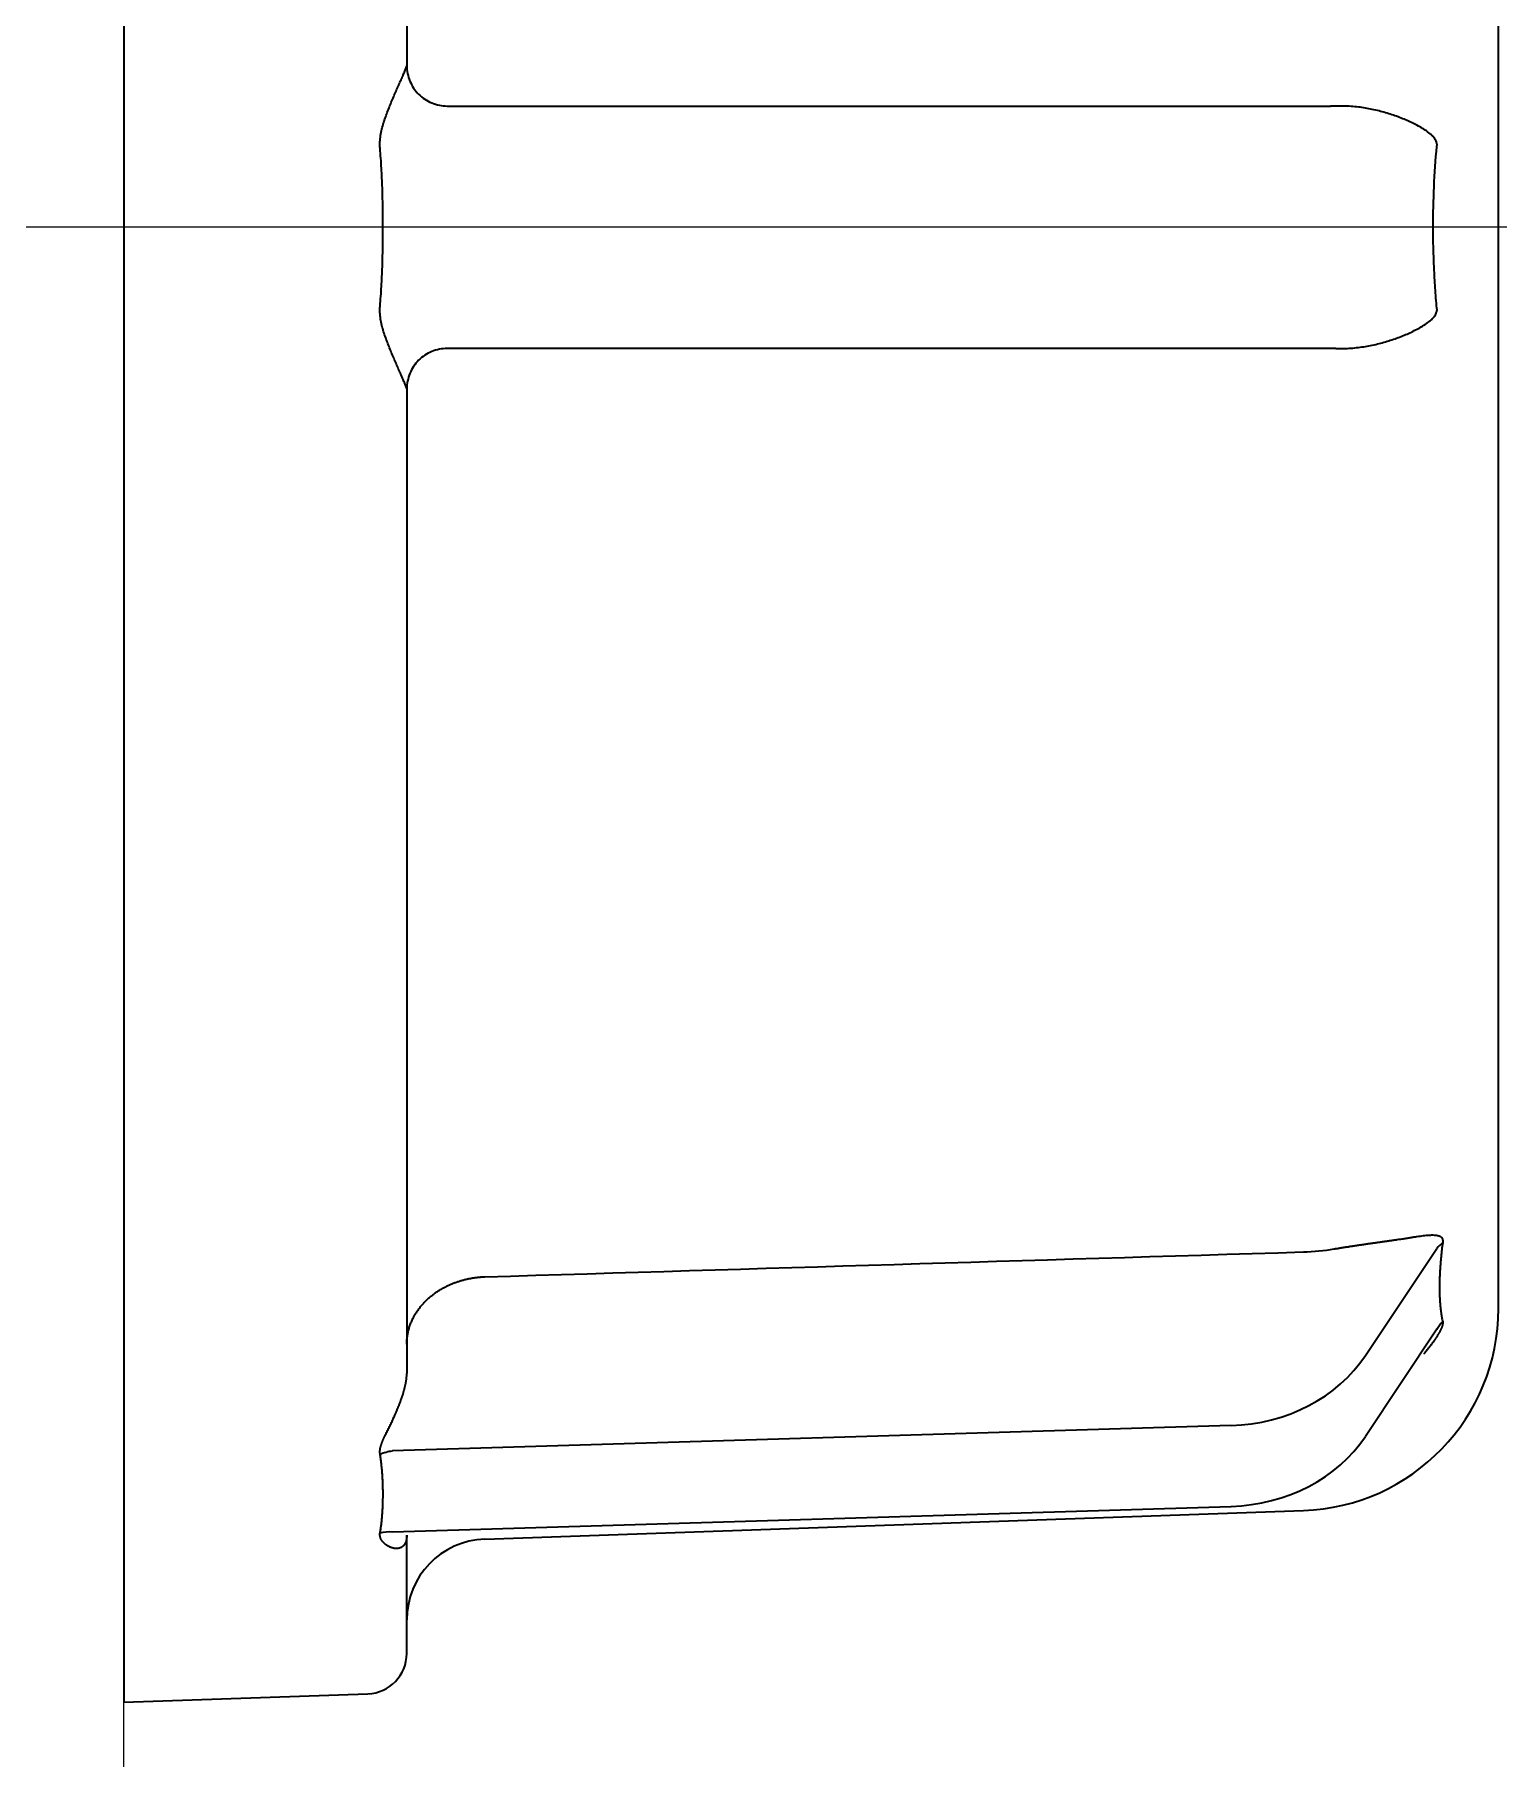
# Model space of a CAD drawing. Extents: x 6569 to 10251, y -294 to 3435.
# Drawn here: x 9251.66 to 9269.76, y 1273.28 to 1294.61 of the extents above; entities that cross this region are included whole.
import ezdxf

# ---------------------------------------------------------------- set-up
doc = ezdxf.new("R2010")
doc.units = 0
doc.header["$LTSCALE"] = 5
doc.layers.get('0').update_dxf_attribs({"linetype": 'CONTINUOUS', "lineweight": 0})
doc.layers.add('1', color=7, linetype='CONTINUOUS', true_color=0xffffff)

msp = doc.modelspace()

# ---------------------------------------------------------------- linework, layer by layer
at = {"color": 4}
for p, q in [((9252.764, 1242.226), (9252.764, 1342.226)), ((9302.764, 1292.226), (9202.764, 1292.226))]:
    msp.add_line(p, q, dxfattribs=at)
at = {"layer": '1', "color": 7, "linetype": 'Continuous', "lineweight": 35}
for p, q in [((9252.764, 1310.476), (9252.764, 1273.976)), ((9256.264, 1306.409), (9256.264, 1294.226)), ((9269.764, 1278.847), (9269.764, 1305.606)), ((9256.764, 1293.726), (9266.439, 1293.726)), ((9266.439, 1293.726), (9267.686, 1293.726)), ((9267.752, 1293.726), (9267.686, 1293.726)), ((9267.827, 1293.726), (9267.752, 1293.726)), ((9266.439, 1290.726), (9256.764, 1290.726)), ((9267.686, 1290.726), (9266.439, 1290.726)), ((9267.752, 1290.726), (9267.686, 1290.726)), ((9267.752, 1290.726), (9267.827, 1290.726)), ((9256.264, 1290.226), (9256.264, 1278.044)), ((9268.119, 1278.265), (9269.002, 1279.591)), ((9269.002, 1278.591), (9268.119, 1277.265)), ((9266.456, 1277.4), (9256.086, 1277.087)), ((9256.086, 1276.087), (9266.456, 1276.4)), ((9257.229, 1275.995), (9267.352, 1276.348)), ((9256.264, 1274.581), (9256.264, 1276.044)), ((9252.764, 1273.976), (9255.782, 1274.081))]:
    msp.add_line(p, q, dxfattribs=at)
for centre, radius, start, end in [((9267.264, 1278.847), 2.5, 272, 0), ((9257.264, 1274.995), 1, 92, 180), ((9255.764, 1274.581), 0.5, 272, 0)]:
    msp.add_arc(centre, radius, start, end, dxfattribs=at)
for centre, major_axis, ratio, start_param, end_param in [((9269.436, 1279.374), (0.495, -0.073), 0.76974, 2.498206, 2.739037), ((9269.435, 1278.374), (-0.483, -0.129), 0.931738, -1.000485, -0.759353), ((9266.387, 1279.131), (2, 0), 0.866025, -1.53589, -0.523599), ((9266.387, 1278.131), (-2, 0), 0.866025, 1.605703, 2.617994)]:
    msp.add_ellipse(centre, major_axis=major_axis, ratio=ratio, start_param=start_param, end_param=end_param, dxfattribs=at)
for points, knots in [([(9255.934, 1293.201), (9255.932, 1293.228), (9255.931, 1293.255), (9255.933, 1293.309), (9255.936, 1293.336), (9255.944, 1293.389), (9255.95, 1293.415), (9255.963, 1293.467), (9255.97, 1293.493), (9255.986, 1293.543), (9255.995, 1293.568), (9256.012, 1293.618), (9256.021, 1293.642), (9256.049, 1293.714), (9256.068, 1293.761), (9256.107, 1293.854), (9256.127, 1293.899), (9256.155, 1293.964), (9256.164, 1293.985), (9256.182, 1294.026), (9256.191, 1294.046), (9256.208, 1294.085), (9256.216, 1294.104), (9256.231, 1294.138), (9256.238, 1294.154), (9256.247, 1294.176), (9256.249, 1294.183), (9256.254, 1294.196), (9256.257, 1294.201), (9256.26, 1294.211), (9256.262, 1294.215), (9256.264, 1294.222), (9256.264, 1294.225), (9256.264, 1294.226)], [0, 0, 0, 0, 0.0625, 0.0625, 0.125, 0.125, 0.1875, 0.1875, 0.25, 0.25, 0.3125, 0.3125, 0.375, 0.375, 0.5, 0.5, 0.625, 0.625, 0.6875, 0.6875, 0.75, 0.75, 0.8125, 0.8125, 0.875, 0.875, 0.90625, 0.90625, 0.9375, 0.9375, 0.96875, 0.96875, 1, 1, 1, 1]), ([(9256.264, 1294.226), (9256.264, 1294.193), (9256.268, 1294.161), (9256.28, 1294.096), (9256.29, 1294.065), (9256.315, 1294.005), (9256.33, 1293.976), (9256.367, 1293.921), (9256.388, 1293.896), (9256.411, 1293.873)], [0, 0, 0, 0, 0.25, 0.25, 0.5, 0.5, 0.75, 0.75, 1, 1, 1, 1]), ([(9256.411, 1293.873), (9256.434, 1293.849), (9256.459, 1293.829), (9256.514, 1293.792), (9256.543, 1293.777), (9256.603, 1293.752), (9256.635, 1293.742), (9256.699, 1293.729), (9256.732, 1293.726), (9256.764, 1293.726)], [0, 0, 0, 0, 0.25, 0.25, 0.5, 0.5, 0.75, 0.75, 1, 1, 1, 1]), ([(9269.002, 1293.226), (9269.003, 1293.23), (9269.004, 1293.235), (9269.004, 1293.244), (9269.004, 1293.248), (9269.004, 1293.258), (9269.003, 1293.262), (9269.001, 1293.271), (9269, 1293.275), (9268.996, 1293.288), (9268.993, 1293.295), (9268.985, 1293.309), (9268.981, 1293.316), (9268.968, 1293.334), (9268.959, 1293.345), (9268.94, 1293.364), (9268.93, 1293.373), (9268.899, 1293.399), (9268.878, 1293.414), (9268.835, 1293.443), (9268.813, 1293.457), (9268.745, 1293.495), (9268.699, 1293.518), (9268.604, 1293.56), (9268.554, 1293.58), (9268.478, 1293.608), (9268.452, 1293.617), (9268.4, 1293.633), (9268.374, 1293.641), (9268.294, 1293.664), (9268.239, 1293.677), (9268.127, 1293.7), (9268.069, 1293.709), (9267.95, 1293.722), (9267.889, 1293.726), (9267.827, 1293.726)], [0, 0, 0, 0, 0.007812, 0.007812, 0.015625, 0.015625, 0.023437, 0.023437, 0.03125, 0.03125, 0.046875, 0.046875, 0.0625, 0.0625, 0.09375, 0.09375, 0.125, 0.125, 0.1875, 0.1875, 0.25, 0.25, 0.375, 0.375, 0.5, 0.5, 0.5625, 0.5625, 0.625, 0.625, 0.75, 0.75, 0.875, 0.875, 1, 1, 1, 1]), ([(9255.934, 1291.251), (9255.941, 1291.332), (9255.946, 1291.414), (9255.956, 1291.576), (9255.959, 1291.657), (9255.968, 1291.901), (9255.97, 1292.063), (9255.97, 1292.389), (9255.968, 1292.551), (9255.959, 1292.795), (9255.956, 1292.876), (9255.946, 1293.039), (9255.941, 1293.12), (9255.934, 1293.201)], [0, 0, 0, 0, 0.125, 0.125, 0.25, 0.25, 0.5, 0.5, 0.75, 0.75, 0.875, 0.875, 1, 1, 1, 1]), ([(9269.002, 1291.226), (9268.994, 1291.309), (9268.988, 1291.392), (9268.979, 1291.518), (9268.976, 1291.559), (9268.972, 1291.643), (9268.97, 1291.685), (9268.96, 1291.894), (9268.956, 1292.061), (9268.957, 1292.395), (9268.96, 1292.561), (9268.975, 1292.894), (9268.987, 1293.06), (9269.002, 1293.226)], [0, 0, 0, 0, 0.125, 0.125, 0.1875, 0.1875, 0.25, 0.25, 0.5, 0.5, 0.75, 0.75, 1, 1, 1, 1]), ([(9256.264, 1290.226), (9256.264, 1290.228), (9256.264, 1290.23), (9256.262, 1290.237), (9256.26, 1290.241), (9256.257, 1290.251), (9256.255, 1290.256), (9256.25, 1290.269), (9256.247, 1290.276), (9256.238, 1290.298), (9256.231, 1290.314), (9256.22, 1290.34), (9256.216, 1290.349), (9256.208, 1290.367), (9256.204, 1290.377), (9256.191, 1290.406), (9256.182, 1290.426), (9256.164, 1290.467), (9256.155, 1290.489), (9256.127, 1290.553), (9256.107, 1290.599), (9256.068, 1290.691), (9256.049, 1290.738), (9256.012, 1290.834), (9255.994, 1290.883), (9255.97, 1290.959), (9255.963, 1290.985), (9255.95, 1291.037), (9255.944, 1291.063), (9255.936, 1291.116), (9255.933, 1291.143), (9255.931, 1291.197), (9255.932, 1291.224), (9255.934, 1291.251)], [0, 0, 0, 0, 0.03125, 0.03125, 0.0625, 0.0625, 0.09375, 0.09375, 0.125, 0.125, 0.1875, 0.1875, 0.21875, 0.21875, 0.25, 0.25, 0.3125, 0.3125, 0.375, 0.375, 0.5, 0.5, 0.625, 0.625, 0.75, 0.75, 0.8125, 0.8125, 0.875, 0.875, 0.9375, 0.9375, 1, 1, 1, 1]), ([(9267.827, 1290.726), (9267.889, 1290.726), (9267.95, 1290.73), (9268.069, 1290.743), (9268.126, 1290.752), (9268.211, 1290.769), (9268.239, 1290.775), (9268.294, 1290.789), (9268.321, 1290.796), (9268.401, 1290.819), (9268.453, 1290.836), (9268.555, 1290.872), (9268.604, 1290.892), (9268.699, 1290.935), (9268.746, 1290.958), (9268.813, 1290.996), (9268.835, 1291.009), (9268.879, 1291.038), (9268.9, 1291.053), (9268.93, 1291.079), (9268.94, 1291.088), (9268.959, 1291.108), (9268.969, 1291.119), (9268.982, 1291.137), (9268.986, 1291.144), (9268.993, 1291.158), (9268.996, 1291.165), (9269, 1291.178), (9269.001, 1291.182), (9269.003, 1291.191), (9269.004, 1291.195), (9269.004, 1291.204), (9269.004, 1291.209), (9269.004, 1291.218), (9269.003, 1291.222), (9269.002, 1291.226)], [0, 0, 0, 0, 0.125, 0.125, 0.25, 0.25, 0.3125, 0.3125, 0.375, 0.375, 0.5, 0.5, 0.625, 0.625, 0.75, 0.75, 0.8125, 0.8125, 0.875, 0.875, 0.90625, 0.90625, 0.9375, 0.9375, 0.953125, 0.953125, 0.96875, 0.96875, 0.976563, 0.976563, 0.984375, 0.984375, 0.992188, 0.992188, 1, 1, 1, 1]), ([(9256.411, 1290.58), (9256.388, 1290.557), (9256.367, 1290.531), (9256.33, 1290.477), (9256.315, 1290.448), (9256.29, 1290.387), (9256.28, 1290.356), (9256.268, 1290.292), (9256.264, 1290.259), (9256.264, 1290.226)], [0, 0, 0, 0, 0.25, 0.25, 0.5, 0.5, 0.75, 0.75, 1, 1, 1, 1]), ([(9256.764, 1290.726), (9256.732, 1290.726), (9256.699, 1290.723), (9256.635, 1290.71), (9256.603, 1290.701), (9256.543, 1290.676), (9256.514, 1290.66), (9256.459, 1290.624), (9256.434, 1290.603), (9256.411, 1290.58)], [0, 0, 0, 0, 0.25, 0.25, 0.5, 0.5, 0.75, 0.75, 1, 1, 1, 1]), ([(9267.733, 1279.586), (9267.739, 1279.587), (9267.75, 1279.589), (9267.767, 1279.591), (9267.785, 1279.594), (9267.802, 1279.597), (9267.819, 1279.6), (9267.836, 1279.603), (9267.853, 1279.605), (9267.87, 1279.608), (9267.887, 1279.611), (9267.905, 1279.613), (9267.922, 1279.616), (9267.939, 1279.619), (9267.956, 1279.621), (9267.973, 1279.624), (9267.99, 1279.627), (9268.008, 1279.629), (9268.025, 1279.632), (9268.042, 1279.634), (9268.059, 1279.637), (9268.076, 1279.639), (9268.093, 1279.642), (9268.111, 1279.644), (9268.128, 1279.647), (9268.145, 1279.649), (9268.162, 1279.652), (9268.179, 1279.654), (9268.196, 1279.657), (9268.213, 1279.659), (9268.23, 1279.661), (9268.247, 1279.664), (9268.264, 1279.666), (9268.281, 1279.669), (9268.298, 1279.671), (9268.315, 1279.673), (9268.332, 1279.676), (9268.349, 1279.678), (9268.366, 1279.681), (9268.383, 1279.683), (9268.4, 1279.685), (9268.416, 1279.688), (9268.433, 1279.69), (9268.45, 1279.693), (9268.467, 1279.695), (9268.483, 1279.697), (9268.5, 1279.7), (9268.529, 1279.704), (9268.571, 1279.71), (9268.622, 1279.718), (9268.671, 1279.726), (9268.716, 1279.733), (9268.759, 1279.74), (9268.798, 1279.745), (9268.836, 1279.75), (9268.872, 1279.754), (9268.906, 1279.757), (9268.938, 1279.758), (9268.962, 1279.758), (9268.979, 1279.757), (9268.99, 1279.756), (9269.001, 1279.754), (9269.011, 1279.753), (9269.02, 1279.75), (9269.028, 1279.748), (9269.036, 1279.745), (9269.043, 1279.742), (9269.049, 1279.738), (9269.054, 1279.734), (9269.059, 1279.73), (9269.061, 1279.726), (9269.063, 1279.725)], [0, 0, 0, 0, 0.009756, 0.019532, 0.029328, 0.039147, 0.048989, 0.058856, 0.06875, 0.078671, 0.088622, 0.098602, 0.108615, 0.11866, 0.128739, 0.138854, 0.149006, 0.159195, 0.169423, 0.179692, 0.190001, 0.200354, 0.21075, 0.221191, 0.231677, 0.242211, 0.252792, 0.263423, 0.274103, 0.284835, 0.295619, 0.306455, 0.317346, 0.328291, 0.339292, 0.350349, 0.361464, 0.372637, 0.38387, 0.395162, 0.406515, 0.41793, 0.429406, 0.440946, 0.45255, 0.464217, 0.47595, 0.487749, 0.527395, 0.565718, 0.602737, 0.638474, 0.672952, 0.7062, 0.738248, 0.771619, 0.804048, 0.835596, 0.86633, 0.880137, 0.893424, 0.906197, 0.918466, 0.930241, 0.941534, 0.952356, 0.962723, 0.972651, 0.982159, 0.991267, 1, 1, 1, 1]), ([(9269.063, 1279.725), (9269.063, 1279.723), (9269.065, 1279.721), (9269.067, 1279.718), (9269.069, 1279.714), (9269.07, 1279.71), (9269.071, 1279.706), (9269.073, 1279.702), (9269.073, 1279.697), (9269.074, 1279.692), (9269.075, 1279.688), (9269.075, 1279.683), (9269.075, 1279.678), (9269.075, 1279.672), (9269.074, 1279.667), (9269.074, 1279.663), (9269.074, 1279.661)], [0, 0, 0, 0, 0.07549, 0.15007, 0.223806, 0.296765, 0.369019, 0.440639, 0.511699, 0.582276, 0.652447, 0.72229, 0.791886, 0.861315, 0.93066, 1, 1, 1, 1]), ([(9269.063, 1279.571), (9269.062, 1279.564), (9269.06, 1279.549), (9269.058, 1279.528), (9269.056, 1279.506), (9269.054, 1279.485), (9269.052, 1279.463), (9269.05, 1279.442), (9269.048, 1279.422), (9269.046, 1279.401), (9269.045, 1279.38), (9269.043, 1279.36), (9269.042, 1279.34), (9269.04, 1279.32), (9269.039, 1279.3), (9269.038, 1279.28), (9269.037, 1279.26), (9269.037, 1279.241), (9269.036, 1279.222), (9269.035, 1279.203), (9269.035, 1279.184), (9269.034, 1279.165), (9269.034, 1279.146), (9269.034, 1279.128), (9269.034, 1279.11), (9269.034, 1279.092), (9269.034, 1279.074), (9269.034, 1279.056), (9269.035, 1279.039), (9269.035, 1279.021), (9269.036, 1279.004), (9269.037, 1278.987), (9269.037, 1278.97), (9269.038, 1278.953), (9269.039, 1278.937), (9269.04, 1278.921), (9269.042, 1278.904), (9269.043, 1278.889), (9269.045, 1278.873), (9269.046, 1278.857), (9269.048, 1278.842), (9269.05, 1278.826), (9269.052, 1278.811), (9269.054, 1278.797), (9269.056, 1278.782), (9269.058, 1278.767), (9269.06, 1278.753), (9269.062, 1278.744), (9269.063, 1278.739)], [0, 0, 0, 0, 0.021779, 0.043552, 0.06532, 0.087084, 0.108843, 0.130598, 0.152348, 0.174095, 0.195839, 0.217578, 0.239315, 0.261049, 0.28278, 0.304509, 0.326236, 0.347961, 0.369684, 0.391405, 0.413126, 0.434845, 0.456564, 0.478282, 0.5, 0.521718, 0.543437, 0.565155, 0.586875, 0.608595, 0.630317, 0.65204, 0.673765, 0.695491, 0.71722, 0.738951, 0.760685, 0.782422, 0.804162, 0.825905, 0.847652, 0.869403, 0.891157, 0.912916, 0.93468, 0.956448, 0.978221, 1, 1, 1, 1]), ([(9256.264, 1278.405), (9256.264, 1278.413), (9256.265, 1278.43), (9256.266, 1278.455), (9256.268, 1278.481), (9256.271, 1278.505), (9256.275, 1278.53), (9256.28, 1278.554), (9256.286, 1278.578), (9256.292, 1278.601), (9256.299, 1278.625), (9256.307, 1278.648), (9256.316, 1278.67), (9256.325, 1278.692), (9256.335, 1278.714), (9256.346, 1278.735), (9256.357, 1278.756), (9256.369, 1278.776), (9256.381, 1278.796), (9256.394, 1278.816), (9256.407, 1278.835), (9256.421, 1278.854), (9256.435, 1278.872), (9256.45, 1278.889), (9256.465, 1278.907), (9256.481, 1278.923), (9256.497, 1278.94), (9256.513, 1278.956), (9256.529, 1278.971), (9256.546, 1278.986), (9256.563, 1279), (9256.581, 1279.014), (9256.598, 1279.027), (9256.616, 1279.04), (9256.634, 1279.053), (9256.652, 1279.065), (9256.67, 1279.077), (9256.689, 1279.088), (9256.707, 1279.098), (9256.726, 1279.109), (9256.745, 1279.118), (9256.764, 1279.128), (9256.782, 1279.137), (9256.801, 1279.145), (9256.82, 1279.153), (9256.839, 1279.161), (9256.858, 1279.168), (9256.877, 1279.175), (9256.895, 1279.181), (9256.914, 1279.187), (9256.933, 1279.193), (9256.951, 1279.198), (9256.97, 1279.203), (9256.988, 1279.208), (9257.006, 1279.212), (9257.024, 1279.216), (9257.042, 1279.22), (9257.06, 1279.223), (9257.078, 1279.226), (9257.096, 1279.229), (9257.113, 1279.231), (9257.13, 1279.233), (9257.147, 1279.235), (9257.164, 1279.237), (9257.181, 1279.238), (9257.197, 1279.239), (9257.213, 1279.24), (9257.224, 1279.24), (9257.229, 1279.24)], [0, 0, 0, 0, 0.019871, 0.039597, 0.059177, 0.078612, 0.097901, 0.117045, 0.136044, 0.154897, 0.173605, 0.192167, 0.210585, 0.228856, 0.246983, 0.264964, 0.2828, 0.30049, 0.318036, 0.335436, 0.35269, 0.3698, 0.386764, 0.403583, 0.420257, 0.436785, 0.453169, 0.469407, 0.4855, 0.501447, 0.51725, 0.532907, 0.54842, 0.563787, 0.579009, 0.594086, 0.609018, 0.623804, 0.638446, 0.652943, 0.667294, 0.681501, 0.695562, 0.709479, 0.72325, 0.736876, 0.750358, 0.763694, 0.776886, 0.789932, 0.802834, 0.815591, 0.828202, 0.840669, 0.852991, 0.865168, 0.8772, 0.889088, 0.90083, 0.912428, 0.923881, 0.93519, 0.946353, 0.957372, 0.968246, 0.978975, 0.98956, 1, 1, 1, 1]), ([(9269.063, 1278.616), (9269.062, 1278.615), (9269.061, 1278.611), (9269.058, 1278.605), (9269.056, 1278.6), (9269.053, 1278.594), (9269.05, 1278.587), (9269.047, 1278.581), (9269.044, 1278.574), (9269.04, 1278.567), (9269.037, 1278.56), (9269.033, 1278.553), (9269.028, 1278.545), (9269.024, 1278.537), (9269.019, 1278.529), (9269.014, 1278.521), (9269.009, 1278.513), (9269.004, 1278.504), (9268.998, 1278.495), (9268.992, 1278.486), (9268.986, 1278.477), (9268.98, 1278.467), (9268.973, 1278.457), (9268.96, 1278.437), (9268.938, 1278.407), (9268.906, 1278.366), (9268.873, 1278.326), (9268.851, 1278.299), (9268.839, 1278.286)], [0, 0, 0, 0, 0.018261, 0.03694, 0.056055, 0.075619, 0.095648, 0.116155, 0.137152, 0.158651, 0.180663, 0.203197, 0.226264, 0.249872, 0.274029, 0.298743, 0.324021, 0.34987, 0.376297, 0.403306, 0.430905, 0.459097, 0.487888, 0.517283, 0.636143, 0.758225, 0.88379, 1, 1, 1, 1]), ([(9269.074, 1278.684), (9269.074, 1278.683), (9269.074, 1278.68), (9269.075, 1278.677), (9269.075, 1278.673), (9269.075, 1278.67), (9269.075, 1278.666), (9269.074, 1278.662), (9269.074, 1278.657), (9269.073, 1278.653), (9269.072, 1278.648), (9269.071, 1278.643), (9269.07, 1278.638), (9269.068, 1278.633), (9269.067, 1278.628), (9269.065, 1278.622), (9269.063, 1278.618), (9269.063, 1278.616)], [0, 0, 0, 0, 0.064702, 0.129405, 0.194175, 0.259079, 0.324181, 0.389548, 0.455244, 0.521332, 0.587875, 0.654933, 0.722568, 0.790836, 0.859794, 0.929498, 1, 1, 1, 1]), ([(9256.124, 1277.544), (9256.126, 1277.549), (9256.131, 1277.559), (9256.137, 1277.574), (9256.144, 1277.589), (9256.15, 1277.605), (9256.156, 1277.62), (9256.162, 1277.634), (9256.168, 1277.649), (9256.174, 1277.664), (9256.179, 1277.678), (9256.185, 1277.692), (9256.19, 1277.707), (9256.195, 1277.721), (9256.2, 1277.735), (9256.205, 1277.748), (9256.209, 1277.762), (9256.213, 1277.775), (9256.218, 1277.789), (9256.222, 1277.802), (9256.225, 1277.815), (9256.229, 1277.828), (9256.232, 1277.84), (9256.236, 1277.853), (9256.239, 1277.865), (9256.242, 1277.877), (9256.245, 1277.889), (9256.247, 1277.901), (9256.249, 1277.912), (9256.252, 1277.924), (9256.254, 1277.935), (9256.256, 1277.946), (9256.257, 1277.956), (9256.259, 1277.967), (9256.26, 1277.977), (9256.261, 1277.987), (9256.262, 1277.997), (9256.263, 1278.007), (9256.264, 1278.016), (9256.264, 1278.026), (9256.264, 1278.035), (9256.264, 1278.041), (9256.264, 1278.044)], [0, 0, 0, 0, 0.035073, 0.069552, 0.103441, 0.136743, 0.169461, 0.201601, 0.233165, 0.264159, 0.294588, 0.324455, 0.353767, 0.382529, 0.410747, 0.438426, 0.465574, 0.492197, 0.518301, 0.543896, 0.568988, 0.593586, 0.6177, 0.641338, 0.66451, 0.687227, 0.7095, 0.731341, 0.752762, 0.773776, 0.794397, 0.81464, 0.834519, 0.854051, 0.873253, 0.892142, 0.910736, 0.929056, 0.947121, 0.964952, 0.982571, 1, 1, 1, 1]), ([(9255.934, 1277.048), (9255.934, 1277.05), (9255.933, 1277.054), (9255.933, 1277.059), (9255.932, 1277.065), (9255.932, 1277.071), (9255.932, 1277.077), (9255.932, 1277.084), (9255.933, 1277.09), (9255.933, 1277.097), (9255.934, 1277.103), (9255.935, 1277.11), (9255.936, 1277.117), (9255.938, 1277.124), (9255.94, 1277.132), (9255.941, 1277.139), (9255.944, 1277.147), (9255.946, 1277.154), (9255.948, 1277.162), (9255.951, 1277.17), (9255.954, 1277.179), (9255.957, 1277.187), (9255.96, 1277.195), (9255.964, 1277.204), (9255.967, 1277.213), (9255.971, 1277.222), (9255.975, 1277.231), (9255.979, 1277.241), (9255.984, 1277.25), (9255.988, 1277.26), (9255.993, 1277.27), (9255.998, 1277.28), (9256.005, 1277.295), (9256.015, 1277.314), (9256.026, 1277.338), (9256.039, 1277.363), (9256.051, 1277.388), (9256.063, 1277.413), (9256.075, 1277.438), (9256.088, 1277.464), (9256.1, 1277.49), (9256.112, 1277.517), (9256.12, 1277.535), (9256.124, 1277.544)], [0, 0, 0, 0, 0.014414, 0.028974, 0.043684, 0.058551, 0.073581, 0.088779, 0.104152, 0.119704, 0.13544, 0.151365, 0.167484, 0.183801, 0.200322, 0.217049, 0.233988, 0.251142, 0.268514, 0.286109, 0.303929, 0.321979, 0.34026, 0.358778, 0.377533, 0.39653, 0.41577, 0.435257, 0.454992, 0.474978, 0.495218, 0.515714, 0.536467, 0.583885, 0.63104, 0.677944, 0.724604, 0.77103, 0.817232, 0.86322, 0.909004, 0.954594, 1, 1, 1, 1]), ([(9255.934, 1276.073), (9255.935, 1276.081), (9255.938, 1276.095), (9255.941, 1276.118), (9255.945, 1276.141), (9255.948, 1276.164), (9255.951, 1276.187), (9255.954, 1276.211), (9255.956, 1276.235), (9255.958, 1276.26), (9255.961, 1276.285), (9255.962, 1276.31), (9255.964, 1276.335), (9255.966, 1276.361), (9255.967, 1276.387), (9255.968, 1276.413), (9255.969, 1276.44), (9255.97, 1276.467), (9255.97, 1276.495), (9255.97, 1276.523), (9255.971, 1276.557), (9255.97, 1276.599), (9255.969, 1276.647), (9255.968, 1276.694), (9255.966, 1276.741), (9255.963, 1276.787), (9255.96, 1276.832), (9255.956, 1276.877), (9255.951, 1276.921), (9255.946, 1276.964), (9255.941, 1277.006), (9255.936, 1277.034), (9255.934, 1277.048)], [0, 0, 0, 0, 0.023767, 0.047813, 0.072139, 0.096746, 0.121634, 0.146804, 0.172257, 0.197993, 0.224014, 0.25032, 0.276911, 0.303788, 0.330952, 0.358404, 0.386144, 0.414172, 0.44249, 0.471098, 0.499996, 0.549727, 0.598592, 0.646596, 0.693742, 0.740031, 0.785469, 0.830058, 0.873802, 0.916704, 0.958769, 1, 1, 1, 1]), ([(9256.124, 1275.879), (9256.122, 1275.879), (9256.117, 1275.879), (9256.111, 1275.88), (9256.104, 1275.881), (9256.097, 1275.883), (9256.09, 1275.885), (9256.083, 1275.886), (9256.077, 1275.889), (9256.07, 1275.891), (9256.063, 1275.894), (9256.056, 1275.897), (9256.049, 1275.9), (9256.043, 1275.903), (9256.036, 1275.907), (9256.029, 1275.91), (9256.023, 1275.914), (9256.016, 1275.919), (9256.009, 1275.923), (9256.002, 1275.929), (9255.993, 1275.935), (9255.984, 1275.943), (9255.976, 1275.951), (9255.968, 1275.96), (9255.961, 1275.968), (9255.955, 1275.977), (9255.949, 1275.986), (9255.945, 1275.996), (9255.941, 1276.005), (9255.937, 1276.015), (9255.935, 1276.024), (9255.933, 1276.034), (9255.932, 1276.044), (9255.932, 1276.053), (9255.932, 1276.063), (9255.933, 1276.07), (9255.934, 1276.073)], [0, 0, 0, 0, 0.025194, 0.050444, 0.075752, 0.10112, 0.12655, 0.152044, 0.177602, 0.203227, 0.228921, 0.254685, 0.280521, 0.306431, 0.332416, 0.358477, 0.384617, 0.410837, 0.437139, 0.463524, 0.503498, 0.542512, 0.580583, 0.617728, 0.653966, 0.689317, 0.723804, 0.75745, 0.790283, 0.822331, 0.853623, 0.884193, 0.914077, 0.943312, 0.971938, 1, 1, 1, 1]), ([(9256.264, 1276.044), (9256.264, 1276.042), (9256.264, 1276.038), (9256.264, 1276.032), (9256.264, 1276.026), (9256.263, 1276.02), (9256.263, 1276.014), (9256.262, 1276.009), (9256.262, 1276.003), (9256.261, 1275.998), (9256.26, 1275.993), (9256.259, 1275.987), (9256.258, 1275.982), (9256.257, 1275.977), (9256.255, 1275.972), (9256.254, 1275.967), (9256.252, 1275.963), (9256.25, 1275.958), (9256.249, 1275.954), (9256.247, 1275.949), (9256.245, 1275.945), (9256.243, 1275.941), (9256.24, 1275.937), (9256.238, 1275.933), (9256.236, 1275.929), (9256.233, 1275.925), (9256.23, 1275.922), (9256.228, 1275.918), (9256.225, 1275.915), (9256.222, 1275.912), (9256.219, 1275.909), (9256.215, 1275.906), (9256.212, 1275.903), (9256.209, 1275.9), (9256.205, 1275.898), (9256.201, 1275.896), (9256.198, 1275.893), (9256.194, 1275.891), (9256.19, 1275.889), (9256.186, 1275.888), (9256.182, 1275.886), (9256.177, 1275.884), (9256.173, 1275.883), (9256.169, 1275.882), (9256.164, 1275.881), (9256.159, 1275.88), (9256.155, 1275.879), (9256.15, 1275.879), (9256.145, 1275.878), (9256.14, 1275.878), (9256.135, 1275.878), (9256.129, 1275.878), (9256.126, 1275.879), (9256.124, 1275.879)], [0, 0, 0, 0, 0.013654, 0.027422, 0.041315, 0.055343, 0.069517, 0.083846, 0.098341, 0.113012, 0.127866, 0.142913, 0.158162, 0.173621, 0.189297, 0.205199, 0.221334, 0.237708, 0.254329, 0.271203, 0.288336, 0.305735, 0.323404, 0.34135, 0.359577, 0.378091, 0.396897, 0.415998, 0.435401, 0.455107, 0.475123, 0.495452, 0.516097, 0.537061, 0.55835, 0.579964, 0.601909, 0.624187, 0.6468, 0.669751, 0.693044, 0.716681, 0.740663, 0.764994, 0.789676, 0.814711, 0.8401, 0.865847, 0.891953, 0.918419, 0.945248, 0.972441, 1, 1, 1, 1])]:
    msp.add_open_spline(points, degree=3, knots=knots, dxfattribs=at)
for points in [[(9269.074, 1279.661), (9269.07, 1279.631), (9269.066, 1279.601), (9269.063, 1279.571)], [(9257.229, 1279.24), (9260.604, 1279.343), (9263.978, 1279.445), (9267.352, 1279.548)], [(9267.352, 1279.548), (9267.48, 1279.552), (9267.607, 1279.564), (9267.733, 1279.586)], [(9269.063, 1278.739), (9269.066, 1278.72), (9269.07, 1278.702), (9269.074, 1278.684)], [(9255.934, 1277.048), (9255.958, 1277.058), (9256.009, 1277.074), (9256.06, 1277.084), (9256.086, 1277.087)], [(9255.934, 1276.073), (9255.983, 1276.085), (9256.034, 1276.089), (9256.086, 1276.087)]]:
    msp.add_open_spline(points, degree=3, dxfattribs=at)

doc.saveas('drawing.dxf')
